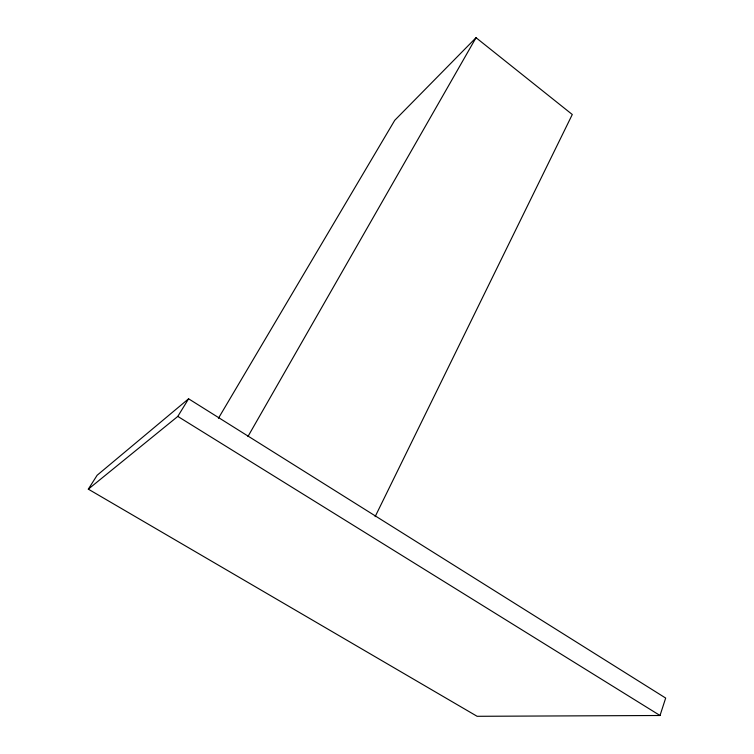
<?xml version="1.0" encoding="UTF-8"?>
<svg xmlns="http://www.w3.org/2000/svg" width="754" height="754" viewBox="0 0 754 754"><rect width="100%" height="100%" fill="white"/><g stroke="black" fill="none" stroke-linecap="round" stroke-linejoin="round"><path stroke-width="1.13" d="M660.014 715.499L665.678 698.063L188.594 398.8L97.125 475.265L88.322 489.158L477.122 716.3L660.014 715.499L177.803 416.406L88.322 489.158M375.134 516.65L572.286 114.504L476.038 37.7L394.738 120.31L218.424 418.281M247.953 436.509L476.038 37.7M177.803 416.406L188.594 398.8"/></g></svg>
